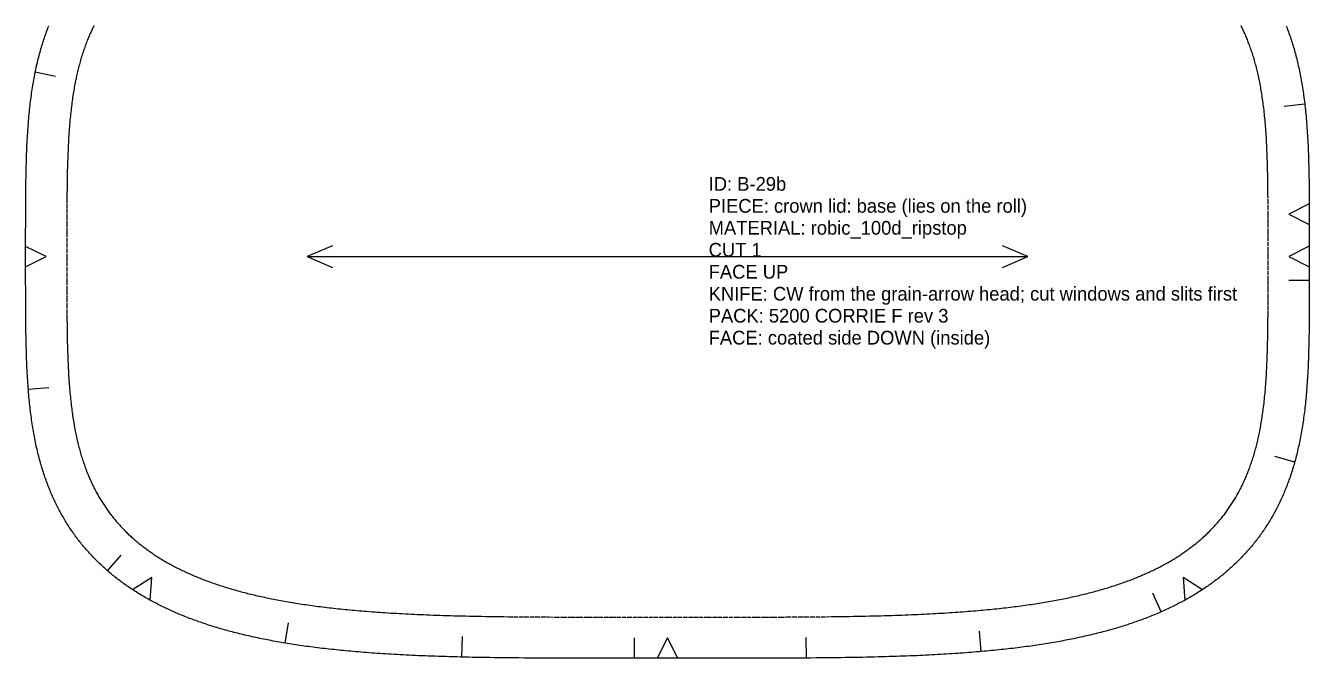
# Model space of a CAD drawing. Header units: millimetres. Extents: x 0 to 9408, y -22 to 1524.
# Drawn here: x 7298.3 to 7672.3, y 496.7 to 681 of the extents above; entities that cross this region are included whole.
import ezdxf

# ---------------------------------------------------------------- set-up
doc = ezdxf.new("R2010")
doc.units = ezdxf.units.MM
doc.linetypes.add('DASHED', pattern=[1.524, 1.27, -0.254])
for name, color, linetype in [('CUT', 7, 'Continuous'), ('GRAIN', 5, 'Continuous'), ('NOTCH', 1, 'Continuous'), ('SEW', 3, 'Continuous'), ('TEXT', 2, 'Continuous')]:
    doc.layers.add(name, color=color, linetype=linetype)

msp = doc.modelspace()

# ---------------------------------------------------------------- linework, layer by layer
at = {"layer": 'CUT'}
msp.add_lwpolyline([(7665.59, 681), (7665.76, 680.57), (7665.92, 680.13), (7666.09, 679.69), (7666.25, 679.25), (7666.41, 678.81), (7666.57, 678.36), (7666.73, 677.92), (7666.88, 677.46), (7667.03, 677.01), (7667.18, 676.55), (7667.33, 676.09), (7667.47, 675.63), (7667.62, 675.17), (7667.75, 674.7), (7667.89, 674.23), (7668.03, 673.75), (7668.16, 673.27), (7668.29, 672.79), (7668.42, 672.31), (7668.55, 671.82), (7668.67, 671.33), (7668.79, 670.84), (7668.91, 670.34), (7669.03, 669.84), (7669.14, 669.34), (7669.26, 668.83), (7669.37, 668.32), (7669.47, 667.81), (7669.58, 667.29), (7669.68, 666.76), (7669.79, 666.24), (7669.89, 665.7), (7669.98, 665.17), (7670.08, 664.63), (7670.17, 664.08), (7670.26, 663.53), (7670.35, 662.98), (7670.44, 662.42), (7670.52, 661.86), (7670.61, 661.29), (7670.69, 660.71), (7670.77, 660.13), (7670.84, 659.54), (7670.92, 658.95), (7670.99, 658.35), (7671.06, 657.74), (7671.13, 657.13), (7671.2, 656.51), (7671.26, 655.88), (7671.32, 655.24), (7671.38, 654.6), (7671.44, 653.94), (7671.5, 653.28), (7671.56, 652.61), (7671.61, 651.93), (7671.66, 651.24), (7671.71, 650.53), (7671.76, 649.82), (7671.8, 649.09), (7671.84, 648.35), (7671.89, 647.6), (7671.92, 646.83), (7671.96, 646.04), (7672, 645.24), (7672.03, 644.42), (7672.07, 643.58), (7672.1, 642.71), (7672.12, 641.82), (7672.15, 640.91), (7672.18, 639.97), (7672.2, 638.99), (7672.22, 637.98), (7672.24, 636.93), (7672.26, 635.83), (7672.27, 634.68), (7672.29, 633.47), (7672.3, 632.18), (7672.31, 630.8), (7672.32, 629.3), (7672.33, 627.64), (7672.34, 625.77), (7672.34, 623.55), (7672.34, 620.66), (7672.34, 613.72), (7672.34, 606.78), (7672.34, 603.9), (7672.34, 601.68), (7672.33, 599.81), (7672.32, 598.15), (7672.31, 596.65), (7672.3, 595.27), (7672.29, 593.98), (7672.27, 592.76), (7672.26, 591.61), (7672.24, 590.51), (7672.22, 589.46), (7672.2, 588.45), (7672.18, 587.48), (7672.15, 586.53), (7672.12, 585.62), (7672.1, 584.73), (7672.07, 583.87), (7672.03, 583.03), (7672, 582.21), (7671.96, 581.4), (7671.92, 580.62), (7671.89, 579.85), (7671.84, 579.09), (7671.8, 578.35), (7671.76, 577.63), (7671.71, 576.91), (7671.66, 576.21), (7671.61, 575.52), (7671.56, 574.84), (7671.5, 574.16), (7671.44, 573.5), (7671.38, 572.85), (7671.32, 572.2), (7671.26, 571.57), (7671.2, 570.94), (7671.13, 570.32), (7671.06, 569.7), (7670.99, 569.1), (7670.92, 568.5), (7670.84, 567.9), (7670.77, 567.32), (7670.69, 566.74), (7670.61, 566.16), (7670.52, 565.59), (7670.44, 565.03), (7670.35, 564.47), (7670.26, 563.91), (7670.17, 563.36), (7670.08, 562.82), (7669.98, 562.28), (7669.89, 561.74), (7669.79, 561.21), (7669.68, 560.68), (7669.58, 560.16), (7669.47, 559.64), (7669.37, 559.12), (7669.26, 558.61), (7669.14, 558.11), (7669.03, 557.6), (7668.91, 557.1), (7668.79, 556.6), (7668.67, 556.11), (7668.55, 555.62), (7668.42, 555.13), (7668.29, 554.65), (7668.16, 554.17), (7668.03, 553.69), (7667.89, 553.22), (7667.75, 552.75), (7667.62, 552.28), (7667.47, 551.81), (7667.33, 551.35), (7667.18, 550.89), (7667.03, 550.44), (7666.88, 549.98), (7666.73, 549.53), (7666.57, 549.08), (7666.41, 548.64), (7666.25, 548.19), (7666.09, 547.75), (7665.92, 547.31), (7665.76, 546.88), (7665.59, 546.44), (7665.41, 546.01), (7665.24, 545.58), (7665.06, 545.16), (7664.88, 544.74), (7664.7, 544.31), (7664.52, 543.9), (7664.33, 543.48), (7664.14, 543.07), (7663.95, 542.65), (7663.76, 542.24), (7663.56, 541.84), (7663.36, 541.43), (7663.16, 541.03), (7662.96, 540.63), (7662.75, 540.23), (7662.54, 539.84), (7662.33, 539.44), (7662.12, 539.05), (7661.9, 538.66), (7661.69, 538.28), (7661.47, 537.89), (7661.24, 537.51), (7661.02, 537.13), (7660.79, 536.75), (7660.56, 536.38), (7660.33, 536.01), (7660.1, 535.63), (7659.86, 535.27), (7659.62, 534.9), (7659.38, 534.53), (7659.14, 534.17), (7658.89, 533.81), (7658.64, 533.45), (7658.39, 533.1), (7658.14, 532.75), (7657.89, 532.39), (7657.63, 532.04), (7657.37, 531.7), (7657.11, 531.35), (7656.84, 531.01), (7656.58, 530.67), (7656.31, 530.33), (7656.04, 529.99), (7655.76, 529.66), (7655.49, 529.33), (7655.21, 529), (7654.93, 528.67), (7654.65, 528.35), (7654.37, 528.02), (7654.08, 527.7), (7653.79, 527.38), (7653.5, 527.06), (7653.21, 526.75), (7652.91, 526.44), (7652.62, 526.13), (7652.32, 525.82), (7652.01, 525.51), (7651.71, 525.21), (7651.41, 524.9), (7651.1, 524.6), (7650.79, 524.31), (7650.48, 524.01), (7650.16, 523.72), (7649.85, 523.42), (7649.53, 523.13), (7649.21, 522.85), (7648.89, 522.56), (7648.56, 522.28), (7648.23, 522), (7647.91, 521.72), (7647.58, 521.44), (7647.24, 521.16), (7646.91, 520.89), (7646.57, 520.62), (7646.23, 520.35), (7645.89, 520.08), (7645.55, 519.82), (7645.21, 519.55), (7644.86, 519.29), (7644.51, 519.03), (7644.16, 518.77), (7643.81, 518.52), (7643.46, 518.26), (7643.1, 518.01), (7642.74, 517.76), (7642.38, 517.51), (7642.02, 517.27), (7641.66, 517.02), (7641.29, 516.78), (7640.92, 516.54), (7640.55, 516.3), (7640.18, 516.07), (7639.81, 515.83), (7639.43, 515.6), (7639.05, 515.37), (7638.67, 515.14), (7638.29, 514.91), (7637.91, 514.69), (7637.52, 514.46), (7637.14, 514.24), (7636.75, 514.02), (7636.36, 513.8), (7635.96, 513.58), (7635.57, 513.37), (7635.17, 513.16), (7634.77, 512.95), (7634.37, 512.74), (7633.97, 512.53), (7633.56, 512.32), (7633.16, 512.12), (7632.75, 511.91), (7632.34, 511.71), (7631.92, 511.51), (7631.51, 511.32), (7631.09, 511.12), (7630.67, 510.93), (7630.25, 510.73), (7629.83, 510.54), (7629.4, 510.35), (7628.98, 510.16), (7628.55, 509.98), (7628.12, 509.79), (7627.68, 509.61), (7627.25, 509.43), (7626.81, 509.25), (7626.37, 509.07), (7625.93, 508.89), (7625.49, 508.72), (7625.04, 508.54), (7624.59, 508.37), (7624.14, 508.2), (7623.69, 508.03), (7623.24, 507.86), (7622.78, 507.7), (7622.32, 507.53), (7621.86, 507.37), (7621.4, 507.21), (7620.93, 507.05), (7620.46, 506.89), (7619.99, 506.73), (7619.52, 506.58), (7619.04, 506.42), (7618.57, 506.27), (7618.09, 506.12), (7617.61, 505.97), (7617.12, 505.82), (7616.63, 505.67), (7616.15, 505.52), (7615.65, 505.38), (7615.16, 505.24), (7614.66, 505.09), (7614.16, 504.95), (7613.66, 504.81), (7613.16, 504.68), (7612.65, 504.54), (7612.14, 504.4), (7611.63, 504.27), (7611.11, 504.14), (7610.6, 504.01), (7610.08, 503.88), (7609.55, 503.75), (7609.03, 503.62), (7608.5, 503.5), (7607.97, 503.37), (7607.43, 503.25), (7606.9, 503.13), (7606.36, 503.01), (7605.81, 502.89), (7605.27, 502.77), (7604.72, 502.65), (7604.17, 502.54), (7603.61, 502.42), (7603.05, 502.31), (7602.49, 502.2), (7601.93, 502.09), (7601.36, 501.98), (7600.79, 501.87), (7600.22, 501.76), (7599.64, 501.65), (7599.06, 501.55), (7598.47, 501.45), (7597.88, 501.34), (7597.29, 501.24), (7596.7, 501.14), (7596.1, 501.05), (7595.5, 500.95), (7594.89, 500.85), (7594.28, 500.76), (7593.67, 500.66), (7593.05, 500.57), (7592.43, 500.48), (7591.8, 500.39), (7591.17, 500.3), (7590.54, 500.21), (7589.9, 500.13), (7589.25, 500.04), (7588.61, 499.96), (7587.96, 499.87), (7587.3, 499.79), (7586.64, 499.71), (7585.97, 499.63), (7585.3, 499.55), (7584.63, 499.47), (7583.95, 499.4), (7583.26, 499.32), (7582.57, 499.25), (7581.88, 499.18), (7581.18, 499.1), (7580.47, 499.03), (7579.76, 498.96), (7579.04, 498.89), (7578.32, 498.83), (7577.59, 498.76), (7576.86, 498.7), (7576.12, 498.63), (7575.37, 498.57), (7574.61, 498.51), (7573.85, 498.45), (7573.09, 498.39), (7572.31, 498.33), (7571.53, 498.27), (7570.74, 498.21), (7569.94, 498.16), (7569.14, 498.1), (7568.33, 498.05), (7567.51, 498), (7566.68, 497.95), (7565.84, 497.9), (7565, 497.85), (7564.14, 497.8), (7563.28, 497.75), (7562.4, 497.71), (7561.52, 497.66), (7560.62, 497.62), (7559.72, 497.58), (7558.8, 497.54), (7557.87, 497.49), (7556.93, 497.46), (7555.98, 497.42), (7555.01, 497.38), (7554.03, 497.34), (7553.04, 497.31), (7552.03, 497.27), (7551.01, 497.24), (7549.97, 497.21), (7548.91, 497.18), (7547.84, 497.15), (7546.74, 497.12), (7545.63, 497.09), (7544.5, 497.06), (7543.35, 497.04), (7542.17, 497.01), (7540.97, 496.99), (7539.74, 496.97), (7538.48, 496.94), (7537.19, 496.92), (7535.87, 496.9), (7534.52, 496.89), (7533.13, 496.87), (7531.7, 496.85), (7530.22, 496.84), (7528.69, 496.82), (7527.1, 496.81), (7525.46, 496.79), (7523.75, 496.78), (7521.95, 496.77), (7520.07, 496.76), (7518.08, 496.75), (7515.96, 496.75), (7513.68, 496.74), (7511.21, 496.74), (7508.48, 496.73), (7505.37, 496.73), (7501.69, 496.72), (7496.9, 496.72), (7485.34, 496.72), (7473.78, 496.72), (7468.99, 496.72), (7465.31, 496.73), (7462.2, 496.73), (7459.47, 496.74), (7456.99, 496.74), (7454.72, 496.75), (7452.6, 496.75), (7450.61, 496.76), (7448.72, 496.77), (7446.93, 496.78), (7445.22, 496.79), (7443.57, 496.81), (7441.99, 496.82), (7440.47, 496.84), (7438.99, 496.85), (7437.56, 496.87), (7436.17, 496.89), (7434.81, 496.9), (7433.49, 496.92), (7432.21, 496.94), (7430.95, 496.97), (7429.72, 496.99), (7428.52, 497.01), (7427.34, 497.04), (7426.19, 497.06), (7425.05, 497.09), (7423.94, 497.12), (7422.85, 497.15), (7421.77, 497.18), (7420.72, 497.21), (7419.68, 497.24), (7418.66, 497.27), (7417.65, 497.31), (7416.65, 497.34), (7415.67, 497.38), (7414.71, 497.42), (7413.76, 497.46), (7412.81, 497.49), (7411.89, 497.54), (7410.97, 497.58), (7410.06, 497.62), (7409.17, 497.66), (7408.28, 497.71), (7407.41, 497.75), (7406.54, 497.8), (7405.69, 497.85), (7404.84, 497.9), (7404.01, 497.95), (7403.18, 498), (7402.36, 498.05), (7401.55, 498.1), (7400.74, 498.16), (7399.94, 498.21), (7399.16, 498.27), (7398.37, 498.33), (7397.6, 498.39), (7396.83, 498.45), (7396.07, 498.51), (7395.32, 498.57), (7394.57, 498.63), (7393.83, 498.7), (7393.09, 498.76), (7392.37, 498.83), (7391.64, 498.89), (7390.92, 498.96), (7390.21, 499.03), (7389.51, 499.1), (7388.81, 499.18), (7388.11, 499.25), (7387.42, 499.32), (7386.74, 499.4), (7386.06, 499.47), (7385.38, 499.55), (7384.71, 499.63), (7384.05, 499.71), (7383.39, 499.79), (7382.73, 499.87), (7382.08, 499.96), (7381.43, 500.04), (7380.79, 500.13), (7380.15, 500.21), (7379.52, 500.3), (7378.89, 500.39), (7378.26, 500.48), (7377.64, 500.57), (7377.02, 500.66), (7376.41, 500.76), (7375.8, 500.85), (7375.19, 500.95), (7374.59, 501.05), (7373.99, 501.14), (7373.39, 501.24), (7372.8, 501.34), (7372.21, 501.45), (7371.63, 501.55), (7371.05, 501.65), (7370.47, 501.76), (7369.9, 501.87), (7369.33, 501.98), (7368.76, 502.09), (7368.19, 502.2), (7367.63, 502.31), (7367.07, 502.42), (7366.52, 502.54), (7365.97, 502.65), (7365.42, 502.77), (7364.87, 502.89), (7364.33, 503.01), (7363.79, 503.13), (7363.25, 503.25), (7362.72, 503.37), (7362.19, 503.5), (7361.66, 503.62), (7361.13, 503.75), (7360.61, 503.88), (7360.09, 504.01), (7359.57, 504.14), (7359.06, 504.27), (7358.54, 504.4), (7358.04, 504.54), (7357.53, 504.68), (7357.02, 504.81), (7356.52, 504.95), (7356.02, 505.09), (7355.53, 505.24), (7355.03, 505.38), (7354.54, 505.52), (7354.05, 505.67), (7353.57, 505.82), (7353.08, 505.97), (7352.6, 506.12), (7352.12, 506.27), (7351.64, 506.42), (7351.17, 506.58), (7350.69, 506.73), (7350.22, 506.89), (7349.76, 507.05), (7349.29, 507.21), (7348.83, 507.37), (7348.37, 507.53), (7347.91, 507.7), (7347.45, 507.86), (7347, 508.03), (7346.54, 508.2), (7346.09, 508.37), (7345.65, 508.54), (7345.2, 508.72), (7344.76, 508.89), (7344.31, 509.07), (7343.87, 509.25), (7343.44, 509.43), (7343, 509.61), (7342.57, 509.79), (7342.14, 509.98), (7341.71, 510.16), (7341.28, 510.35), (7340.86, 510.54), (7340.43, 510.73), (7340.01, 510.93), (7339.59, 511.12), (7339.18, 511.32), (7338.76, 511.51), (7338.35, 511.71), (7337.94, 511.91), (7337.53, 512.12), (7337.12, 512.32), (7336.72, 512.53), (7336.32, 512.74), (7335.91, 512.95), (7335.52, 513.16), (7335.12, 513.37), (7334.72, 513.58), (7334.33, 513.8), (7333.94, 514.02), (7333.55, 514.24), (7333.16, 514.46), (7332.78, 514.69), (7332.39, 514.91), (7332.01, 515.14), (7331.63, 515.37), (7331.26, 515.6), (7330.88, 515.83), (7330.51, 516.07), (7330.13, 516.3), (7329.76, 516.54), (7329.4, 516.78), (7329.03, 517.02), (7328.67, 517.27), (7328.3, 517.51), (7327.94, 517.76), (7327.59, 518.01), (7327.23, 518.26), (7326.88, 518.52), (7326.52, 518.77), (7326.17, 519.03), (7325.83, 519.29), (7325.48, 519.55), (7325.13, 519.82), (7324.79, 520.08), (7324.45, 520.35), (7324.11, 520.62), (7323.78, 520.89), (7323.44, 521.16), (7323.11, 521.44), (7322.78, 521.72), (7322.45, 522), (7322.13, 522.28), (7321.8, 522.56), (7321.48, 522.85), (7321.16, 523.13), (7320.84, 523.42), (7320.52, 523.72), (7320.21, 524.01), (7319.9, 524.31), (7319.59, 524.6), (7319.28, 524.9), (7318.98, 525.21), (7318.67, 525.51), (7318.37, 525.82), (7318.07, 526.13), (7317.77, 526.44), (7317.48, 526.75), (7317.19, 527.06), (7316.9, 527.38), (7316.61, 527.7), (7316.32, 528.02), (7316.04, 528.35), (7315.75, 528.67), (7315.47, 529), (7315.2, 529.33), (7314.92, 529.66), (7314.65, 529.99), (7314.38, 530.33), (7314.11, 530.67), (7313.84, 531.01), (7313.58, 531.35), (7313.32, 531.7), (7313.06, 532.04), (7312.8, 532.39), (7312.55, 532.75), (7312.29, 533.1), (7312.04, 533.45), (7311.79, 533.81), (7311.55, 534.17), (7311.3, 534.53), (7311.06, 534.9), (7310.82, 535.27), (7310.59, 535.63), (7310.35, 536.01), (7310.12, 536.38), (7309.89, 536.75), (7309.67, 537.13), (7309.44, 537.51), (7309.22, 537.89), (7309, 538.28), (7308.78, 538.66), (7308.57, 539.05), (7308.35, 539.44), (7308.14, 539.84), (7307.93, 540.23), (7307.73, 540.63), (7307.53, 541.03), (7307.32, 541.43), (7307.13, 541.84), (7306.93, 542.24), (7306.74, 542.65), (7306.54, 543.07), (7306.36, 543.48), (7306.17, 543.9), (7305.98, 544.31), (7305.8, 544.74), (7305.62, 545.16), (7305.45, 545.58), (7305.27, 546.01), (7305.1, 546.44), (7304.93, 546.88), (7304.76, 547.31), (7304.6, 547.75), (7304.43, 548.19), (7304.27, 548.64), (7304.11, 549.08), (7303.96, 549.53), (7303.8, 549.98), (7303.65, 550.44), (7303.5, 550.89), (7303.36, 551.35), (7303.21, 551.81), (7303.07, 552.28), (7302.93, 552.75), (7302.79, 553.22), (7302.66, 553.69), (7302.53, 554.17), (7302.4, 554.65), (7302.27, 555.13), (7302.14, 555.62), (7302.02, 556.11), (7301.9, 556.6), (7301.78, 557.1), (7301.66, 557.6), (7301.54, 558.11), (7301.43, 558.61), (7301.32, 559.12), (7301.21, 559.64), (7301.11, 560.16), (7301, 560.68), (7300.9, 561.21), (7300.8, 561.74), (7300.7, 562.28), (7300.61, 562.82), (7300.51, 563.36), (7300.42, 563.91), (7300.33, 564.47), (7300.25, 565.03), (7300.16, 565.59), (7300.08, 566.16), (7300, 566.74), (7299.92, 567.32), (7299.84, 567.9), (7299.77, 568.5), (7299.7, 569.1), (7299.62, 569.7), (7299.56, 570.32), (7299.49, 570.94), (7299.42, 571.57), (7299.36, 572.2), (7299.3, 572.85), (7299.24, 573.5), (7299.19, 574.16), (7299.13, 574.84), (7299.08, 575.52), (7299.03, 576.21), (7298.98, 576.91), (7298.93, 577.63), (7298.89, 578.35), (7298.84, 579.09), (7298.8, 579.85), (7298.76, 580.62), (7298.72, 581.4), (7298.69, 582.21), (7298.65, 583.03), (7298.62, 583.87), (7298.59, 584.73), (7298.56, 585.62), (7298.54, 586.53), (7298.51, 587.48), (7298.49, 588.45), (7298.47, 589.46), (7298.45, 590.51), (7298.43, 591.61), (7298.41, 592.76), (7298.4, 593.98), (7298.38, 595.27), (7298.37, 596.65), (7298.36, 598.15), (7298.36, 599.81), (7298.35, 601.68), (7298.35, 603.9), (7298.34, 606.79), (7298.34, 613.72), (7298.34, 620.67), (7298.35, 623.55), (7298.35, 625.77), (7298.36, 627.64), (7298.36, 629.3), (7298.37, 630.8), (7298.38, 632.18), (7298.4, 633.47), (7298.41, 634.68), (7298.43, 635.83), (7298.45, 636.93), (7298.47, 637.98), (7298.49, 638.99), (7298.51, 639.97), (7298.54, 640.91), (7298.56, 641.82), (7298.59, 642.71), (7298.62, 643.58), (7298.65, 644.42), (7298.69, 645.24), (7298.72, 646.04), (7298.76, 646.83), (7298.8, 647.6), (7298.84, 648.35), (7298.89, 649.09), (7298.93, 649.82), (7298.98, 650.53), (7299.03, 651.24), (7299.08, 651.93), (7299.13, 652.61), (7299.19, 653.28), (7299.24, 653.94), (7299.3, 654.6), (7299.36, 655.24), (7299.42, 655.88), (7299.49, 656.51), (7299.56, 657.13), (7299.62, 657.74), (7299.7, 658.35), (7299.77, 658.95), (7299.84, 659.54), (7299.92, 660.13), (7300, 660.71), (7300.08, 661.29), (7300.16, 661.86), (7300.25, 662.42), (7300.33, 662.98), (7300.42, 663.53), (7300.51, 664.08), (7300.61, 664.63), (7300.7, 665.17), (7300.8, 665.7), (7300.9, 666.24), (7301, 666.76), (7301.11, 667.29), (7301.21, 667.81), (7301.32, 668.32), (7301.43, 668.83), (7301.54, 669.34), (7301.66, 669.84), (7301.78, 670.34), (7301.9, 670.84), (7302.02, 671.33), (7302.14, 671.82), (7302.27, 672.31), (7302.4, 672.79), (7302.53, 673.27), (7302.66, 673.75), (7302.79, 674.23), (7302.93, 674.7), (7303.07, 675.17), (7303.21, 675.63), (7303.36, 676.09), (7303.5, 676.55), (7303.65, 677.01), (7303.8, 677.46), (7303.96, 677.92), (7304.11, 678.36), (7304.27, 678.81), (7304.43, 679.25), (7304.6, 679.69), (7304.76, 680.13), (7304.93, 680.57), (7305.1, 681)], dxfattribs=at)
at = {"layer": 'GRAIN'}
for points in [[(7387.71, 616.84), (7380.34, 613.72), (7387.71, 610.61)], [(7380.34, 613.72), (7590.34, 613.72)], [(7582.97, 610.61), (7590.34, 613.72), (7582.97, 616.84)]]:
    msp.add_lwpolyline(points, dxfattribs=at)
at = {"layer": 'NOTCH'}
for points in [[(7301.15, 667.51), (7307.03, 666.31)], [(7671.01, 658.16), (7665.05, 657.46)], [(7672.33, 629.07), (7666.33, 626.05), (7672.34, 623.07)], [(7298.34, 610.72), (7304.34, 613.72), (7298.34, 616.72)], [(7672.34, 616.74), (7666.34, 613.74), (7672.34, 610.74)], [(7672.34, 606.8), (7666.34, 606.8)], [(7299.11, 575.11), (7305.09, 575.58)], [(7668.08, 553.87), (7662.3, 555.49)], [(7322.2, 522.21), (7326.13, 526.75)], [(7334.59, 513.59), (7335.11, 520.28), (7329.45, 516.68)], [(7641.26, 516.69), (7635.6, 520.29), (7636.11, 513.6)], [(7629.16, 510.24), (7626.74, 515.73)], [(7373.96, 501.15), (7374.95, 507.07)], [(7425.45, 497.08), (7425.59, 503.08)], [(7475.73, 496.72), (7475.73, 502.72)], [(7488.35, 496.72), (7485.35, 502.72), (7482.35, 496.72)], [(7525.82, 496.8), (7525.77, 502.8)], [(7576.72, 498.68), (7576.2, 504.66)]]:
    msp.add_lwpolyline(points, dxfattribs=at)
at = {"layer": 'SEW', "linetype": 'DASHED'}
msp.add_lwpolyline([(7318.24, 681.01), (7318.08, 680.69), (7317.92, 680.36), (7317.76, 680.03), (7317.6, 679.69), (7317.44, 679.36), (7317.29, 679.02), (7317.14, 678.68), (7316.98, 678.33), (7316.83, 677.99), (7316.69, 677.64), (7316.54, 677.29), (7316.4, 676.94), (7316.25, 676.58), (7316.11, 676.22), (7315.97, 675.86), (7315.84, 675.5), (7315.7, 675.13), (7315.57, 674.76), (7315.44, 674.39), (7315.31, 674.01), (7315.18, 673.63), (7315.05, 673.25), (7314.92, 672.87), (7314.8, 672.48), (7314.68, 672.09), (7314.56, 671.7), (7314.44, 671.3), (7314.32, 670.9), (7314.21, 670.5), (7314.1, 670.09), (7313.98, 669.68), (7313.87, 669.27), (7313.77, 668.85), (7313.66, 668.43), (7313.55, 668), (7313.45, 667.57), (7313.35, 667.14), (7313.25, 666.7), (7313.15, 666.26), (7313.06, 665.82), (7312.96, 665.37), (7312.87, 664.91), (7312.78, 664.45), (7312.69, 663.99), (7312.6, 663.52), (7312.51, 663.05), (7312.43, 662.57), (7312.35, 662.09), (7312.27, 661.6), (7312.19, 661.11), (7312.11, 660.61), (7312.03, 660.1), (7311.96, 659.59), (7311.89, 659.07), (7311.81, 658.55), (7311.75, 658.02), (7311.68, 657.48), (7311.61, 656.93), (7311.55, 656.38), (7311.48, 655.82), (7311.42, 655.25), (7311.36, 654.68), (7311.31, 654.09), (7311.25, 653.5), (7311.2, 652.89), (7311.14, 652.28), (7311.09, 651.66), (7311.04, 651.02), (7311, 650.38), (7310.95, 649.72), (7310.91, 649.05), (7310.86, 648.37), (7310.82, 647.67), (7310.78, 646.96), (7310.75, 646.23), (7310.71, 645.48), (7310.68, 644.72), (7310.64, 643.94), (7310.61, 643.13), (7310.58, 642.31), (7310.56, 641.45), (7310.53, 640.58), (7310.51, 639.67), (7310.48, 638.72), (7310.46, 637.74), (7310.44, 636.72), (7310.43, 635.65), (7310.41, 634.53), (7310.4, 633.34), (7310.38, 632.07), (7310.37, 630.71), (7310.36, 629.23), (7310.36, 627.59), (7310.35, 625.74), (7310.35, 623.53), (7310.34, 620.66), (7310.34, 613.72), (7310.34, 606.79), (7310.35, 603.91), (7310.35, 601.71), (7310.36, 599.85), (7310.36, 598.21), (7310.37, 596.73), (7310.38, 595.37), (7310.4, 594.11), (7310.41, 592.92), (7310.43, 591.79), (7310.44, 590.72), (7310.46, 589.7), (7310.48, 588.72), (7310.51, 587.78), (7310.53, 586.87), (7310.56, 585.99), (7310.58, 585.14), (7310.61, 584.31), (7310.64, 583.51), (7310.68, 582.72), (7310.71, 581.96), (7310.75, 581.22), (7310.78, 580.49), (7310.82, 579.78), (7310.86, 579.08), (7310.91, 578.39), (7310.95, 577.72), (7311, 577.07), (7311.04, 576.42), (7311.09, 575.79), (7311.14, 575.16), (7311.2, 574.55), (7311.25, 573.95), (7311.31, 573.35), (7311.36, 572.77), (7311.42, 572.19), (7311.48, 571.63), (7311.55, 571.07), (7311.61, 570.51), (7311.68, 569.97), (7311.75, 569.43), (7311.81, 568.9), (7311.89, 568.37), (7311.96, 567.86), (7312.03, 567.35), (7312.11, 566.84), (7312.19, 566.34), (7312.27, 565.85), (7312.35, 565.36), (7312.43, 564.87), (7312.51, 564.4), (7312.6, 563.92), (7312.69, 563.45), (7312.78, 562.99), (7312.87, 562.53), (7312.96, 562.08), (7313.06, 561.63), (7313.15, 561.18), (7313.25, 560.74), (7313.35, 560.3), (7313.45, 559.87), (7313.55, 559.44), (7313.66, 559.02), (7313.77, 558.6), (7313.87, 558.18), (7313.98, 557.76), (7314.1, 557.35), (7314.21, 556.95), (7314.32, 556.54), (7314.44, 556.14), (7314.56, 555.75), (7314.68, 555.35), (7314.8, 554.96), (7314.92, 554.58), (7315.05, 554.19), (7315.18, 553.81), (7315.31, 553.43), (7315.44, 553.06), (7315.57, 552.69), (7315.7, 552.32), (7315.84, 551.95), (7315.97, 551.59), (7316.11, 551.22), (7316.25, 550.87), (7316.4, 550.51), (7316.54, 550.16), (7316.69, 549.81), (7316.83, 549.46), (7316.98, 549.11), (7317.14, 548.77), (7317.29, 548.43), (7317.44, 548.09), (7317.6, 547.75), (7317.76, 547.42), (7317.92, 547.09), (7318.08, 546.76), (7318.24, 546.43), (7318.41, 546.11), (7318.57, 545.78), (7318.74, 545.46), (7318.91, 545.14), (7319.09, 544.83), (7319.26, 544.51), (7319.43, 544.2), (7319.61, 543.89), (7319.79, 543.58), (7319.97, 543.28), (7320.16, 542.97), (7320.34, 542.67), (7320.53, 542.37), (7320.71, 542.07), (7320.9, 541.78), (7321.1, 541.48), (7321.29, 541.19), (7321.48, 540.9), (7321.68, 540.61), (7321.88, 540.33), (7322.08, 540.04), (7322.28, 539.76), (7322.49, 539.48), (7322.69, 539.2), (7322.9, 538.92), (7323.11, 538.64), (7323.32, 538.37), (7323.54, 538.1), (7323.75, 537.82), (7323.97, 537.56), (7324.19, 537.29), (7324.41, 537.02), (7324.63, 536.76), (7324.85, 536.49), (7325.08, 536.23), (7325.31, 535.97), (7325.54, 535.72), (7325.77, 535.46), (7326, 535.2), (7326.24, 534.95), (7326.48, 534.7), (7326.71, 534.45), (7326.96, 534.2), (7327.2, 533.95), (7327.44, 533.71), (7327.69, 533.46), (7327.94, 533.22), (7328.19, 532.98), (7328.44, 532.74), (7328.7, 532.5), (7328.95, 532.27), (7329.21, 532.03), (7329.47, 531.8), (7329.73, 531.57), (7330, 531.34), (7330.26, 531.11), (7330.53, 530.88), (7330.8, 530.65), (7331.07, 530.43), (7331.34, 530.2), (7331.62, 529.98), (7331.9, 529.76), (7332.18, 529.54), (7332.46, 529.32), (7332.74, 529.1), (7333.03, 528.89), (7333.31, 528.68), (7333.6, 528.46), (7333.89, 528.25), (7334.19, 528.04), (7334.48, 527.83), (7334.78, 527.62), (7335.08, 527.42), (7335.38, 527.21), (7335.68, 527.01), (7335.99, 526.81), (7336.3, 526.61), (7336.61, 526.41), (7336.92, 526.21), (7337.23, 526.01), (7337.55, 525.82), (7337.87, 525.62), (7338.19, 525.43), (7338.51, 525.24), (7338.83, 525.05), (7339.16, 524.86), (7339.49, 524.67), (7339.82, 524.48), (7340.15, 524.3), (7340.49, 524.11), (7340.82, 523.93), (7341.16, 523.75), (7341.5, 523.56), (7341.85, 523.38), (7342.19, 523.21), (7342.54, 523.03), (7342.89, 522.85), (7343.24, 522.68), (7343.6, 522.5), (7343.95, 522.33), (7344.31, 522.16), (7344.67, 521.99), (7345.04, 521.82), (7345.4, 521.65), (7345.77, 521.49), (7346.14, 521.32), (7346.52, 521.16), (7346.89, 521), (7347.27, 520.83), (7347.65, 520.67), (7348.03, 520.51), (7348.42, 520.36), (7348.8, 520.2), (7349.19, 520.04), (7349.58, 519.89), (7349.98, 519.73), (7350.37, 519.58), (7350.77, 519.43), (7351.18, 519.28), (7351.58, 519.13), (7351.99, 518.98), (7352.4, 518.84), (7352.81, 518.69), (7353.22, 518.55), (7353.64, 518.4), (7354.06, 518.26), (7354.48, 518.12), (7354.9, 517.98), (7355.33, 517.84), (7355.76, 517.7), (7356.19, 517.56), (7356.63, 517.43), (7357.07, 517.29), (7357.51, 517.16), (7357.95, 517.03), (7358.4, 516.9), (7358.85, 516.77), (7359.3, 516.64), (7359.75, 516.51), (7360.21, 516.38), (7360.67, 516.26), (7361.13, 516.13), (7361.6, 516.01), (7362.07, 515.89), (7362.54, 515.77), (7363.02, 515.64), (7363.49, 515.53), (7363.97, 515.41), (7364.46, 515.29), (7364.95, 515.17), (7365.44, 515.06), (7365.93, 514.95), (7366.43, 514.83), (7366.93, 514.72), (7367.43, 514.61), (7367.94, 514.5), (7368.45, 514.39), (7368.96, 514.28), (7369.48, 514.18), (7370, 514.07), (7370.52, 513.97), (7371.05, 513.86), (7371.58, 513.76), (7372.11, 513.66), (7372.65, 513.56), (7373.19, 513.46), (7373.74, 513.36), (7374.28, 513.27), (7374.84, 513.17), (7375.39, 513.08), (7375.95, 512.98), (7376.52, 512.89), (7377.09, 512.8), (7377.66, 512.71), (7378.23, 512.62), (7378.81, 512.53), (7379.4, 512.44), (7379.99, 512.36), (7380.58, 512.27), (7381.18, 512.19), (7381.78, 512.1), (7382.39, 512.02), (7383, 511.94), (7383.61, 511.86), (7384.24, 511.78), (7384.86, 511.7), (7385.49, 511.62), (7386.13, 511.55), (7386.77, 511.47), (7387.41, 511.4), (7388.06, 511.32), (7388.72, 511.25), (7389.38, 511.18), (7390.05, 511.11), (7390.72, 511.04), (7391.4, 510.97), (7392.08, 510.91), (7392.77, 510.84), (7393.47, 510.78), (7394.17, 510.71), (7394.88, 510.65), (7395.59, 510.59), (7396.31, 510.53), (7397.04, 510.47), (7397.78, 510.41), (7398.52, 510.35), (7399.27, 510.29), (7400.03, 510.24), (7400.79, 510.18), (7401.56, 510.13), (7402.34, 510.08), (7403.13, 510.03), (7403.93, 509.97), (7404.73, 509.92), (7405.55, 509.88), (7406.37, 509.83), (7407.2, 509.78), (7408.05, 509.74), (7408.9, 509.69), (7409.76, 509.65), (7410.64, 509.61), (7411.52, 509.56), (7412.42, 509.52), (7413.33, 509.48), (7414.25, 509.45), (7415.18, 509.41), (7416.13, 509.37), (7417.09, 509.34), (7418.06, 509.3), (7419.05, 509.27), (7420.06, 509.23), (7421.08, 509.2), (7422.12, 509.17), (7423.18, 509.14), (7424.25, 509.11), (7425.35, 509.09), (7426.46, 509.06), (7427.6, 509.04), (7428.76, 509.01), (7429.95, 508.99), (7431.16, 508.96), (7432.41, 508.94), (7433.68, 508.92), (7434.98, 508.9), (7436.32, 508.88), (7437.7, 508.87), (7439.12, 508.85), (7440.59, 508.84), (7442.1, 508.82), (7443.68, 508.81), (7445.31, 508.79), (7447.01, 508.78), (7448.79, 508.77), (7450.67, 508.76), (7452.65, 508.75), (7454.76, 508.75), (7457.03, 508.74), (7459.5, 508.74), (7462.22, 508.73), (7465.32, 508.73), (7469, 508.72), (7473.78, 508.72), (7485.34, 508.72), (7496.9, 508.72), (7501.69, 508.72), (7505.36, 508.73), (7508.46, 508.73), (7511.19, 508.74), (7513.66, 508.74), (7515.92, 508.75), (7518.04, 508.75), (7520.02, 508.76), (7521.89, 508.77), (7523.67, 508.78), (7525.38, 508.79), (7527.01, 508.81), (7528.58, 508.82), (7530.1, 508.84), (7531.56, 508.85), (7532.98, 508.87), (7534.36, 508.88), (7535.7, 508.9), (7537.01, 508.92), (7538.28, 508.94), (7539.52, 508.96), (7540.73, 508.99), (7541.92, 509.01), (7543.08, 509.04), (7544.22, 509.06), (7545.34, 509.09), (7546.44, 509.11), (7547.51, 509.14), (7548.57, 509.17), (7549.61, 509.2), (7550.63, 509.23), (7551.63, 509.27), (7552.62, 509.3), (7553.6, 509.34), (7554.56, 509.37), (7555.51, 509.41), (7556.44, 509.45), (7557.36, 509.48), (7558.27, 509.52), (7559.16, 509.56), (7560.05, 509.61), (7560.92, 509.65), (7561.79, 509.69), (7562.64, 509.74), (7563.48, 509.78), (7564.31, 509.83), (7565.14, 509.88), (7565.95, 509.92), (7566.76, 509.97), (7567.56, 510.03), (7568.34, 510.08), (7569.12, 510.13), (7569.9, 510.18), (7570.66, 510.24), (7571.42, 510.29), (7572.17, 510.35), (7572.91, 510.41), (7573.64, 510.47), (7574.37, 510.53), (7575.09, 510.59), (7575.81, 510.65), (7576.52, 510.71), (7577.22, 510.78), (7577.92, 510.84), (7578.61, 510.91), (7579.29, 510.97), (7579.97, 511.04), (7580.64, 511.11), (7581.31, 511.18), (7581.97, 511.25), (7582.62, 511.32), (7583.27, 511.4), (7583.92, 511.47), (7584.56, 511.55), (7585.2, 511.62), (7585.83, 511.7), (7586.45, 511.78), (7587.07, 511.86), (7587.69, 511.94), (7588.3, 512.02), (7588.91, 512.1), (7589.51, 512.19), (7590.1, 512.27), (7590.7, 512.36), (7591.29, 512.44), (7591.87, 512.53), (7592.45, 512.62), (7593.03, 512.71), (7593.6, 512.8), (7594.17, 512.89), (7594.73, 512.98), (7595.29, 513.08), (7595.85, 513.17), (7596.4, 513.27), (7596.95, 513.36), (7597.5, 513.46), (7598.04, 513.56), (7598.57, 513.66), (7599.11, 513.76), (7599.64, 513.86), (7600.17, 513.97), (7600.69, 514.07), (7601.21, 514.18), (7601.73, 514.28), (7602.24, 514.39), (7602.75, 514.5), (7603.26, 514.61), (7603.76, 514.72), (7604.26, 514.83), (7604.76, 514.95), (7605.25, 515.06), (7605.74, 515.17), (7606.23, 515.29), (7606.71, 515.41), (7607.19, 515.53), (7607.67, 515.64), (7608.15, 515.77), (7608.62, 515.89), (7609.09, 516.01), (7609.55, 516.13), (7610.02, 516.26), (7610.48, 516.38), (7610.93, 516.51), (7611.39, 516.64), (7611.84, 516.77), (7612.29, 516.9), (7612.74, 517.03), (7613.18, 517.16), (7613.62, 517.29), (7614.06, 517.43), (7614.49, 517.56), (7614.93, 517.7), (7615.35, 517.84), (7615.78, 517.98), (7616.21, 518.12), (7616.63, 518.26), (7617.05, 518.4), (7617.46, 518.55), (7617.88, 518.69), (7618.29, 518.84), (7618.7, 518.98), (7619.11, 519.13), (7619.51, 519.28), (7619.91, 519.43), (7620.31, 519.58), (7620.71, 519.73), (7621.1, 519.89), (7621.49, 520.04), (7621.88, 520.2), (7622.27, 520.36), (7622.66, 520.51), (7623.04, 520.67), (7623.42, 520.83), (7623.79, 521), (7624.17, 521.16), (7624.54, 521.32), (7624.91, 521.49), (7625.28, 521.65), (7625.65, 521.82), (7626.01, 521.99), (7626.37, 522.16), (7626.73, 522.33), (7627.09, 522.5), (7627.44, 522.68), (7627.8, 522.85), (7628.15, 523.03), (7628.49, 523.21), (7628.84, 523.38), (7629.18, 523.56), (7629.52, 523.75), (7629.86, 523.93), (7630.2, 524.11), (7630.54, 524.3), (7630.87, 524.48), (7631.2, 524.67), (7631.53, 524.86), (7631.85, 525.05), (7632.18, 525.24), (7632.5, 525.43), (7632.82, 525.62), (7633.14, 525.82), (7633.45, 526.01), (7633.77, 526.21), (7634.08, 526.41), (7634.39, 526.61), (7634.7, 526.81), (7635, 527.01), (7635.31, 527.21), (7635.61, 527.42), (7635.91, 527.62), (7636.2, 527.83), (7636.5, 528.04), (7636.79, 528.25), (7637.08, 528.46), (7637.37, 528.68), (7637.66, 528.89), (7637.95, 529.1), (7638.23, 529.32), (7638.51, 529.54), (7638.79, 529.76), (7639.07, 529.98), (7639.34, 530.2), (7639.62, 530.43), (7639.89, 530.65), (7640.16, 530.88), (7640.42, 531.11), (7640.69, 531.34), (7640.95, 531.57), (7641.22, 531.8), (7641.48, 532.03), (7641.73, 532.27), (7641.99, 532.5), (7642.24, 532.74), (7642.5, 532.98), (7642.75, 533.22), (7643, 533.46), (7643.24, 533.71), (7643.49, 533.95), (7643.73, 534.2), (7643.97, 534.45), (7644.21, 534.7), (7644.45, 534.95), (7644.68, 535.2), (7644.92, 535.46), (7645.15, 535.72), (7645.38, 535.97), (7645.61, 536.23), (7645.83, 536.49), (7646.06, 536.76), (7646.28, 537.02), (7646.5, 537.29), (7646.72, 537.56), (7646.94, 537.82), (7647.15, 538.1), (7647.36, 538.37), (7647.58, 538.64), (7647.79, 538.92), (7647.99, 539.2), (7648.2, 539.48), (7648.4, 539.76), (7648.61, 540.04), (7648.81, 540.33), (7649.01, 540.61), (7649.2, 540.9), (7649.4, 541.19), (7649.59, 541.48), (7649.78, 541.78), (7649.97, 542.07), (7650.16, 542.37), (7650.35, 542.67), (7650.53, 542.97), (7650.71, 543.28), (7650.89, 543.58), (7651.07, 543.89), (7651.25, 544.2), (7651.43, 544.51), (7651.6, 544.83), (7651.77, 545.14), (7651.94, 545.46), (7652.11, 545.78), (7652.28, 546.11), (7652.44, 546.43), (7652.61, 546.76), (7652.77, 547.09), (7652.93, 547.42), (7653.09, 547.75), (7653.24, 548.09), (7653.4, 548.43), (7653.55, 548.77), (7653.7, 549.11), (7653.85, 549.46), (7654, 549.81), (7654.14, 550.16), (7654.29, 550.51), (7654.43, 550.87), (7654.57, 551.22), (7654.71, 551.59), (7654.85, 551.95), (7654.98, 552.32), (7655.12, 552.69), (7655.25, 553.06), (7655.38, 553.43), (7655.51, 553.81), (7655.64, 554.19), (7655.76, 554.58), (7655.88, 554.96), (7656.01, 555.35), (7656.13, 555.75), (7656.25, 556.14), (7656.36, 556.54), (7656.48, 556.95), (7656.59, 557.35), (7656.7, 557.76), (7656.81, 558.18), (7656.92, 558.6), (7657.03, 559.02), (7657.13, 559.44), (7657.23, 559.87), (7657.34, 560.3), (7657.44, 560.74), (7657.53, 561.18), (7657.63, 561.63), (7657.72, 562.08), (7657.82, 562.53), (7657.91, 562.99), (7658, 563.45), (7658.09, 563.92), (7658.17, 564.4), (7658.26, 564.87), (7658.34, 565.36), (7658.42, 565.85), (7658.5, 566.34), (7658.58, 566.84), (7658.65, 567.35), (7658.73, 567.86), (7658.8, 568.37), (7658.87, 568.9), (7658.94, 569.43), (7659.01, 569.97), (7659.07, 570.51), (7659.14, 571.07), (7659.2, 571.63), (7659.26, 572.19), (7659.32, 572.77), (7659.38, 573.35), (7659.44, 573.95), (7659.49, 574.55), (7659.54, 575.16), (7659.59, 575.79), (7659.64, 576.42), (7659.69, 577.07), (7659.74, 577.72), (7659.78, 578.39), (7659.82, 579.08), (7659.86, 579.78), (7659.9, 580.49), (7659.94, 581.22), (7659.98, 581.96), (7660.01, 582.72), (7660.04, 583.51), (7660.07, 584.31), (7660.1, 585.14), (7660.13, 585.99), (7660.16, 586.87), (7660.18, 587.78), (7660.2, 588.72), (7660.22, 589.7), (7660.24, 590.72), (7660.26, 591.79), (7660.28, 592.92), (7660.29, 594.11), (7660.3, 595.37), (7660.31, 596.73), (7660.32, 598.21), (7660.33, 599.85), (7660.34, 601.71), (7660.34, 603.91), (7660.34, 606.79), (7660.34, 613.72), (7660.34, 620.66), (7660.34, 623.53), (7660.34, 625.74), (7660.33, 627.59), (7660.32, 629.23), (7660.31, 630.71), (7660.3, 632.07), (7660.29, 633.34), (7660.28, 634.53), (7660.26, 635.65), (7660.24, 636.72), (7660.22, 637.74), (7660.2, 638.72), (7660.18, 639.67), (7660.16, 640.58), (7660.13, 641.45), (7660.1, 642.31), (7660.07, 643.13), (7660.04, 643.94), (7660.01, 644.72), (7659.98, 645.48), (7659.94, 646.23), (7659.9, 646.96), (7659.86, 647.67), (7659.82, 648.37), (7659.78, 649.05), (7659.74, 649.72), (7659.69, 650.38), (7659.64, 651.02), (7659.59, 651.66), (7659.54, 652.28), (7659.49, 652.89), (7659.44, 653.5), (7659.38, 654.09), (7659.32, 654.68), (7659.26, 655.25), (7659.2, 655.82), (7659.14, 656.38), (7659.07, 656.93), (7659.01, 657.48), (7658.94, 658.02), (7658.87, 658.55), (7658.8, 659.07), (7658.73, 659.59), (7658.65, 660.1), (7658.58, 660.61), (7658.5, 661.11), (7658.42, 661.6), (7658.34, 662.09), (7658.26, 662.57), (7658.17, 663.05), (7658.09, 663.52), (7658, 663.99), (7657.91, 664.45), (7657.82, 664.91), (7657.72, 665.37), (7657.63, 665.82), (7657.53, 666.26), (7657.44, 666.7), (7657.34, 667.14), (7657.23, 667.57), (7657.13, 668), (7657.03, 668.43), (7656.92, 668.85), (7656.81, 669.27), (7656.7, 669.68), (7656.59, 670.09), (7656.48, 670.5), (7656.36, 670.9), (7656.25, 671.3), (7656.13, 671.7), (7656.01, 672.09), (7655.88, 672.48), (7655.76, 672.87), (7655.64, 673.25), (7655.51, 673.63), (7655.38, 674.01), (7655.25, 674.39), (7655.12, 674.76), (7654.98, 675.13), (7654.85, 675.5), (7654.71, 675.86), (7654.57, 676.22), (7654.43, 676.58), (7654.29, 676.94), (7654.14, 677.29), (7654, 677.64), (7653.85, 677.99), (7653.7, 678.33), (7653.55, 678.68), (7653.4, 679.02), (7653.24, 679.36), (7653.09, 679.69), (7652.93, 680.03), (7652.77, 680.36), (7652.61, 680.69), (7652.44, 681.01)], dxfattribs=at)

# ---------------------------------------------------------------- texts
at = {"layer": 'TEXT'}
for s, p in [('ID: B-29b', (7497.34, 632.92)), ('PIECE: crown lid: base (lies on the roll)', (7497.34, 626.52)), ('MATERIAL: robic_100d_ripstop', (7497.34, 620.12)), ('CUT 1', (7497.34, 613.72)), ('FACE UP', (7497.34, 607.32)), ('KNIFE: CW from the grain-arrow head; cut windows and slits first', (7497.34, 600.92)), ('PACK: 5200 CORRIE F rev 3', (7497.34, 594.52)), ('FACE: coated side DOWN (inside)', (7497.34, 588.12))]:
    msp.add_text(s, height=4, dxfattribs=at).set_placement(p)

doc.saveas('drawing.dxf')
